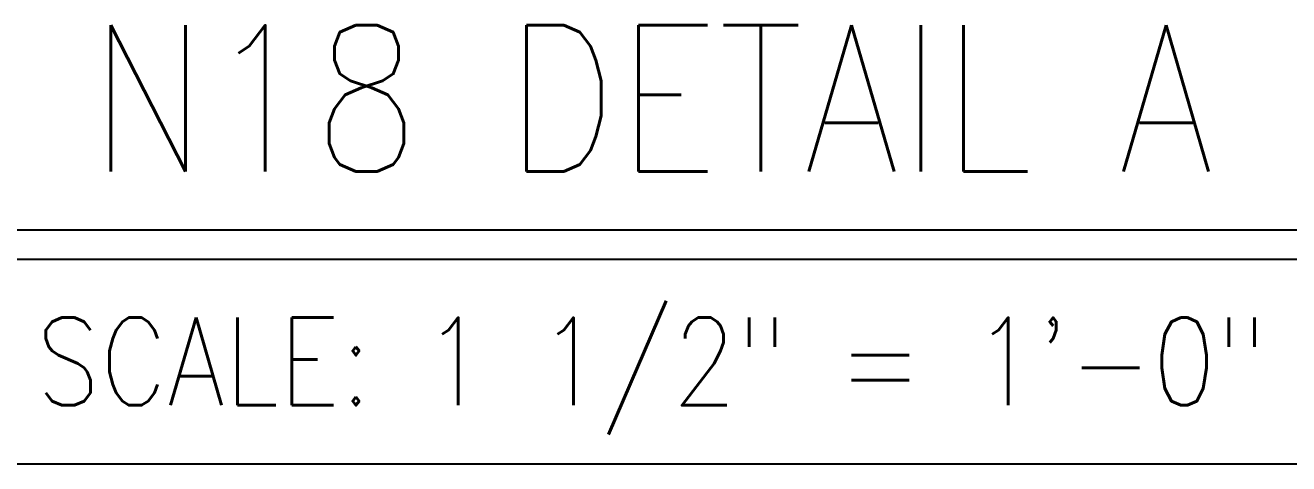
# Model space of a CAD drawing. Extents: x -36 to 1116, y 36 to 900.
# Drawn here: x 942.5 to 1025.4, y 375.9 to 404.7 of the extents above; entities that cross this region are included whole.
import ezdxf
from ezdxf.enums import TextEntityAlignment as Align

# ---------------------------------------------------------------- set-up
doc = ezdxf.new("R2010")
doc.units = 0
doc.header["$LTSCALE"] = 12
doc.header["$MEASUREMENT"] = 0
doc.layers.get('0').update_dxf_attribs({"linetype": 'CONTINUOUS'})
doc.layers.add('DIM', color=1, linetype='CONTINUOUS')
doc.styles.add('ROMANS', font='ROMANS.shx', dxfattribs={"width": 0.85, "height": 5.76})

msp = doc.modelspace()

# ---------------------------------------------------------------- linework, layer by layer
msp.add_line((700.83486, 375.9067), (1080, 375.9067))
at = {"layer": 'DIM'}
for p, q in [((903.88961, 391.2667), (1062.06455, 391.2667)), ((903.88961, 389.3467), (1062.06455, 389.3467))]:
    msp.add_line(p, q, dxfattribs=at)

# ---------------------------------------------------------------- texts
at = {"layer": 'DIM', "style": 'ROMANS', "width": 0.85}
for s, height, p in [('N18 DETAIL A', 9.6, (983.63176, 395.1067)), ('SCALE: 1 1/2" = 1\'-0"', 5.76, (983.63176, 379.7467))]:
    msp.add_text(s, height=height, dxfattribs=at).set_placement(p, align=Align.CENTER)

doc.saveas('drawing.dxf')
